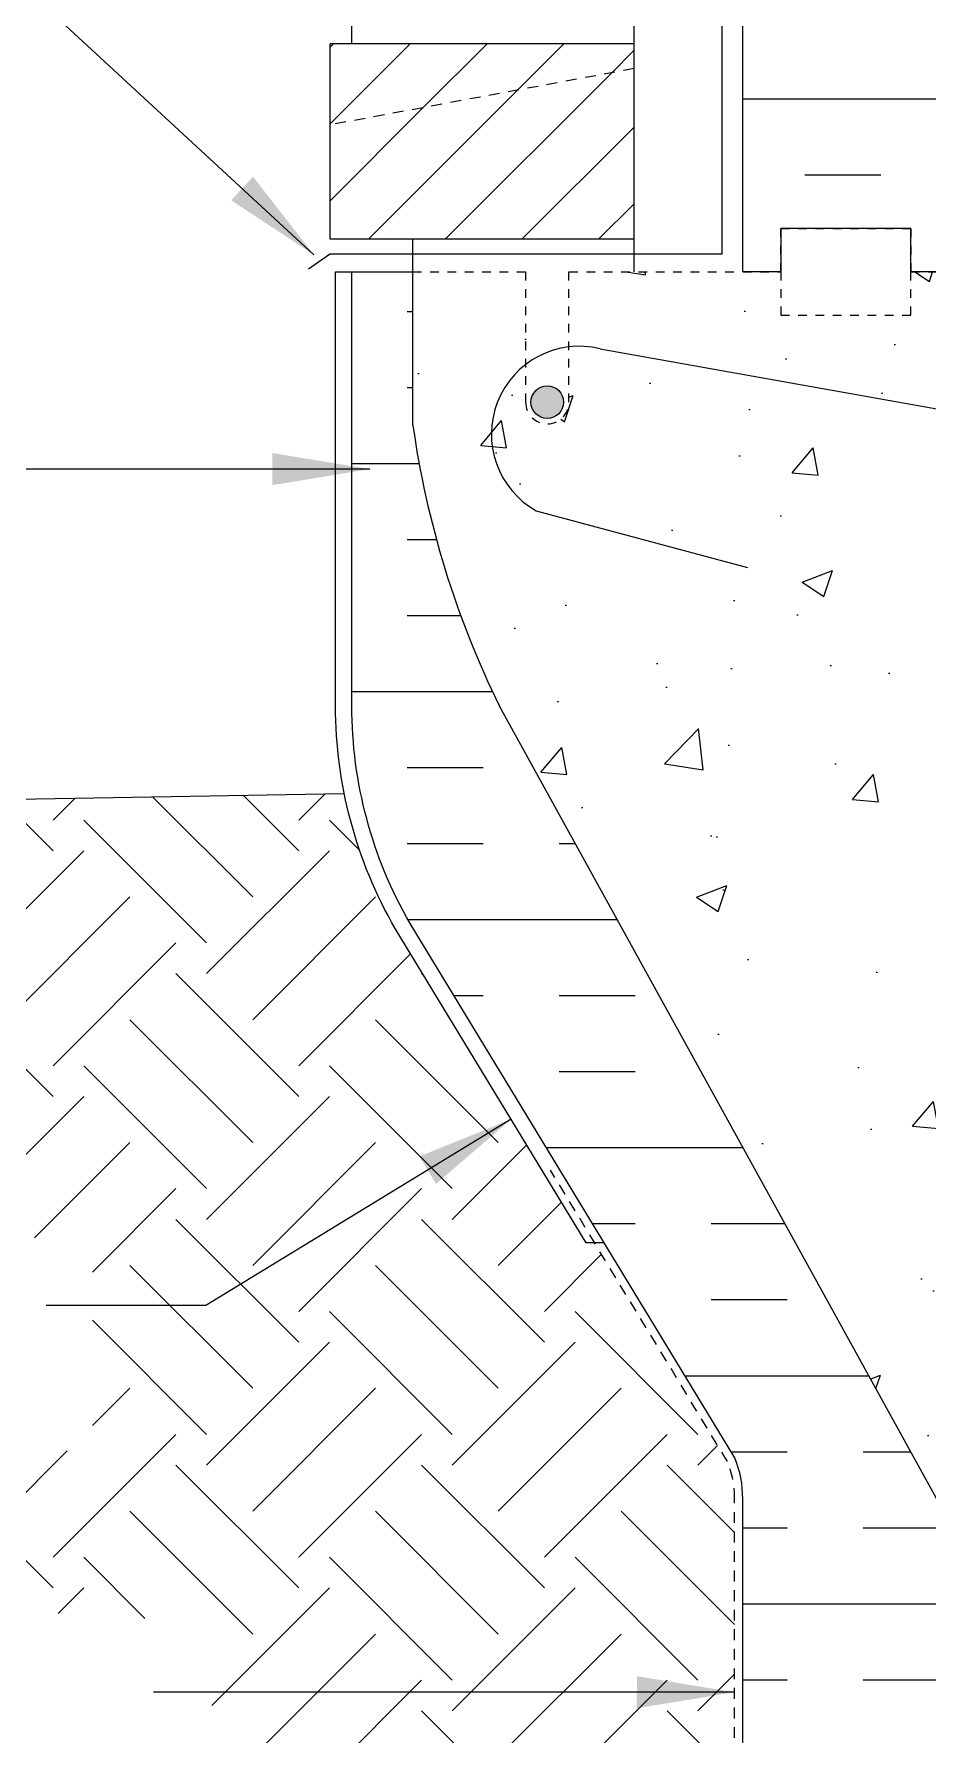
# Model space of a CAD drawing. Header units: inches. Extents: x 44 to 102, y 102 to 221.
# Drawn here: x 54.92 to 65.21, y 176.02 to 195.6 of the extents above; entities that cross this region are included whole.
import ezdxf

# ---------------------------------------------------------------- set-up
doc = ezdxf.new("R2010")
doc.units = ezdxf.units.IN
doc.header["$LTSCALE"] = 0.5
doc.header["$MEASUREMENT"] = 0
doc.linetypes.add('DASHED2', pattern=[0.375, 0.25, -0.125])
doc.linetypes.add('HIDDEN2', pattern=[0.1875, 0.125, -0.0625])
for name, color, linetype in [('HATCH', 12, 'Continuous'), ('Hidden2', 12, 'HIDDEN2'), ('line25', 2, 'Continuous'), ('LINE3', 3, 'Continuous'), ('LINE50', 5, 'Continuous'), ('LINE9', 9, 'Continuous'), ('TEXT', 4, 'Continuous')]:
    doc.layers.add(name, color=color, linetype=linetype)
doc.styles.add('DIM', font='romans.shx', dxfattribs={"width": 0.7})
doc.dimstyles.new('ext_12', dxfattribs={"dimscale": 12, "dimtxt": 0.09375, "dimasz": 0.09375, "dimexe": 0.09375, "dimexo": 0.0625, "dimgap": 0.0625, "dimtad": 1, "dimdec": 1, "dimzin": 3, "dimdsep": 46, "dimlunit": 4, "dimtxsty": 'DIM', "dimcen": 0.09, "dimdle": 0.09375, "dimclrt": 4, "dimadec": 0, "dimazin": 0, "dimtfac": 1, "dimtdec": 1, "dimtmove": 2, "dimatfit": 3, "dimfxl": 1, "dimfrac": 2, "dimtolj": 1, "dimtzin": 0, "dimarcsym": 0})
pattern_1 = [(45, (-5.402108116189027, 0.01682884763241077), (-0.4419417382415922, 0.4419417382415922), [])]

msp = doc.modelspace()

# ---------------------------------------------------------------- hatches: boundary and pattern name
at = {"layer": 'HATCH'}
h = msp.add_hatch(dxfattribs=at)
h.set_pattern_fill('AR-CONC', color=256, scale=0.5)
h.set_pattern_definition([(49.99999999999999, (0, 0), (3.586300913003767, -0.3137606749129755), [0.375, -4.125]), (355, (0, 0), (-0.693756668065, 3.760960668500059), [0.3, -3.3]), (100.45144446, (0.298858405, -0.02614672), (2.89254423363556, 3.447199954843147), [0.3187009599999999, -3.505710559999999]), (46.18420000000001, (0, 1), (5.336206653357862, -0.8275964039653827), [0.5625, -6.1875]), (96.63563549, (0.444683725, 0.931033465), (4.673309728371142, 4.870593003872752), [0.47805171, -5.258568799999999]), (351.1841639899999, (0, 1), (4.673309725273866, 4.870593001349951), [0.45, -4.950000005]), (21, (0.5, 0.75), (2.984535260592308, -2.013094453326694), [0.375, -4.125]), (326.0000000000001, (0.5, 0.75), (1.216576659607909, 3.625750225234265), [0.3, -3.3]), (71.45144474, (0.74871127, 0.58224213), (4.201111883649856, 1.612655764031769), [0.31870095, -3.50571056]), (37.50000000000001, (0, 0), (0.06079927658645334, 1.664469269156557), [0, -3.26, 0, -3.35, 0, -3.3125]), (7.499999999999999, (0, 0), (1.315347687210743, 1.972058559411801), [0, -1.91, 0, -3.185, 0, -1.2625]), (327.5, (-1.115, 0), (2.669112180862045, -0.1127743586718988), [0, -1.25, 0, -3.9, 0, -5.175]), (317.5, (-1.615, 0), (2.915930846711931, 0.5005249116615886), [0, -1.625, 0, -2.59, 0, -3.675])])
h.paths.add_polyline_path([(71.70520604395378, 219.8611077327588), (67.58020604395378, 219.8611077327589), (66.58020604395378, 220.8611077327589), (66.58020604395378, 218.8611077327589), (65.70520604395378, 219.7361077327588), (65.70520604395378, 217.0805031420456, 0.08241458984433792), (65.84854299742308, 217.0013966654765, -0.3178372451770722), (66.01520966408643, 216.7656944050956), (66.01520966409007, 216.6981944050856, -0.4142135623888808), (65.95270966409007, 216.6356944050822), (65.90520966430458, 216.6356944050822), (65.90520966430003, 216.5656944050821), (66.0102096640817, 216.5656944050821, -0.1889729320648234), (66.1660787397702, 216.4708499166927, 0.1963228336439062), (66.61520966413086, 216.1245901965645), (67.93706523296295, 215.8340946303095, 0.05779469062703796), (68.70520604395423, 215.745008140217, 0.05779469062697001), (69.47334685494461, 215.8340946303095), (70.7952024237767, 216.1245901965645, 0.1963228336439017), (71.24433334813735, 216.4708499166927, -0.1889729320648354), (71.40020242382586, 216.5656944050821), (71.50520242360753, 216.5656944050821), (71.50520242360298, 216.6356944050822), (71.4577024238175, 216.6356944050822, -0.4142135623888808), (71.3952024238175, 216.6981944050856), (71.39520242382113, 216.7656944050956, -0.3178372451770431), (71.56186909048448, 217.0013966654765, 0.0824145898443518), (71.70520604395378, 217.0805031420456)])
h.paths.add_polyline_path([(71.70520604395378, 212.9508856681185, 0.06439757034050379), (71.59520242383999, 213.0168451933822), (71.50520242383945, 213.0168451933753), (71.50520242383672, 213.0585712532994, -0.2490694201798113), (71.39520242382068, 213.2656944050689), (71.39520242381704, 213.333194405079, -0.414213562388949), (71.45770242381705, 213.3956944050823), (71.5052024238149, 213.3956944050823), (71.50520242381035, 213.4656944050823), (71.40020242382538, 213.4656944050823, 0.1004604156419264), (71.00650395375892, 213.4085316492351, -0.6014354320984748), (70.88700048353323, 213.5134149916584, 2.18209482473853), (70.4769203296682, 213.3005055602094, -1), (70.31349175823935, 212.8919824861477, -0.2443795113558746), (69.86508388543251, 213.4127393905985, 0.05315652255488003), (69.69924443121536, 214.0268210225136, 0.223253087073722), (69.49891664783664, 214.1916748734493), (69.47929831588431, 214.1959862661489, 0.9554715931101944), (69.34101433189058, 213.602516330867, -0.7355925422347936), (69.35379920232548, 213.144469753727, -0.08275514747013671), (68.70520604395378, 213.0363806699473, -0.08275514747013697), (68.05661288558208, 213.144469753727, -0.7355925422305404), (68.06939775601721, 213.6025163308662, 0.9554715931394512), (67.93111377202327, 214.1959862661489), (67.91149544007092, 214.1916748734493, 0.2232530870737918), (67.71116765669215, 214.0268210225135, 0.05315652255486748), (67.54532820247505, 213.4127393905986, -0.2443795113559228), (67.0969203296681, 212.8919824861477, -1), (66.93349175823934, 213.3005055602093, 2.182094824737374), (66.52341160437415, 213.5134149916584, -0.6014354320949488), (66.40390813414915, 213.408531649235, 0.1004604156420658), (66.01020966408218, 213.4656944050823), (65.90520966409721, 213.4656944050823), (65.90520966409267, 213.3956944050823), (65.9527096640905, 213.3956944050823, -0.4142135623889531), (66.01520966409052, 213.333194405079), (66.01520966408688, 213.2656944050689, -0.2490694201798235), (65.90520966407084, 213.0585712532994), (65.90520966406811, 213.0168451933753), (65.81520966406757, 213.0168451933822, 0.06439757034050353), (65.70520604395378, 212.9508856681185), (65.70520604395378, 210.8618671495487), (65.70520604395378, 210.133134033005), (65.78020604395131, 210.3631340329979, -0.6000000000335041), (65.88020604395311, 210.3631340330024), (65.92911908743127, 210.2131340330023), (66.05520604395278, 210.2131340330024, -0.4142135623739171), (66.10520604395283, 210.1631340330023), (66.10520604395296, 210.1331340330023), (66.20520604395293, 210.1331340330024), (66.20520604394947, 208.6178195546784, 0.258958370486352), (66.46434658492302, 208.1510211237733, -0.3113104134329342), (66.52090608146797, 208.0208772354969, 2.127292751063227), (66.93349175823852, 208.2453678633966, -1), (67.09692032966747, 208.6538909374582, -0.3253062266842934), (67.56349507092969, 207.9117250076534, 0.1048804382404804), (67.73589090452445, 207.0999135803233, 1.422913243113663), (68.06939775601613, 207.5669983720831, -0.7355925422348283), (68.05661288558123, 208.0250449492231, -0.08275514747013687), (68.70520604395293, 208.1331340330028, -0.08275514747013697), (69.35379920232462, 208.0250449492231, -0.735592542230536), (69.3410143318895, 207.5669983720839, 1.422913243110187), (69.67452118338196, 207.0999135803241, 0.1048804382402988), (69.84691701697616, 207.9117250076529, -0.3253062266843474), (70.3134917582385, 208.6538909374577, -1), (70.47692032966732, 208.2453678633962, 2.127292751064838), (70.88950600643776, 208.0208772354967, -0.3113104134334235), (70.94606550298285, 208.1510211237733, 0.2589583704863662), (71.20520604395638, 208.6178195546784), (71.20520604395293, 210.1331340330024), (71.30520604395278, 210.1331340330023), (71.30520604395302, 210.1631340330025, -0.4142135623728037), (71.35520604395307, 210.2131340330024), (71.48129300047458, 210.2131340330023), (71.53020604395275, 210.3631340330024, -0.600000000033515), (71.63020604395454, 210.3631340329979), (71.70520604395378, 210.1331340329997), (71.70520604395378, 210.8618671495487)])
h.paths.add_polyline_path([(71.2052060439643, 203.3150869319063, 0.2910966595426451), (70.91714447990803, 203.7679468433236), (69.65892898673388, 204.3567916869055, 0.09336927207731889), (68.85208064561712, 204.5641231557655, 0.01633246440578867), (68.70520604395304, 204.5689220855243, 0.1098692816785024), (67.75148310117271, 204.3567916869063), (66.49326760799768, 203.7679468433236, 0.2910966595425653), (66.20520604394156, 203.3150869319063), (66.20520604393941, 202.1742171495486), (66.32520604393872, 201.9742171495488), (66.32520604393872, 201.8618671495485), (66.32520604393872, 201.7495171495487), (66.20520604393941, 201.5495171495489), (66.20520604394156, 200.4086473671912, 0.291096659542647), (66.49326760799782, 199.9557874557739), (67.75148310117261, 199.3669426121917, 0.1098692816784894), (68.70520604395281, 199.1548122135737, 0.1098692816785023), (69.65892898673314, 199.3669426121917), (70.91714447990805, 199.9557874557739, 0.2910966595426462), (71.2052060439643, 200.4086473671912), (71.20520604396644, 201.5495171495489), (71.08520604396713, 201.7495171495487), (71.08520604396713, 201.861867149549), (71.08520604396713, 201.9742171495488), (71.20520604396644, 202.1742171495486)])
h.paths.add_polyline_path([(67.73589090452447, 196.6238207187747, 0.06697343993116935), (67.58617859129804, 196.1118671495488, -0.4644343089464472), (67.70105284889082, 196.1112866172078, -0.5205670500005679), (67.84463171901812, 196.1112866172079, -0.5205670499990657), (67.9112934386657, 196.1112866172077, -0.5205670499893027), (67.93693242124239, 196.1164152913448, -0.5075995551529913), (67.9829556499389, 196.1118671495489, -0.1025175382513599), (68.06939775601636, 196.156735927014, 1.422913243107627)])
h.paths.add_polyline_path([(69.67452118338147, 196.6238207187746, 1.422913243113905), (69.34101433188972, 196.1567359270149, -0.1025175382525691), (69.42745643796773, 196.1118671495484, -0.50759955514488), (69.47347966666374, 196.116415291345, -0.520567049978491), (69.49911864923979, 196.1112866172065, -0.5205670500131685), (69.5657803688884, 196.1112866172078, -0.520567050002059), (69.70935923901594, 196.1112866172083, -0.464434308940094), (69.82423349660772, 196.1118671495494, 0.06697343993107213)])
h.paths.add_polyline_path([(68.20520604395378, 194.8618671495487), (68.45520604395378, 194.8618671495487), (101.0608354004062, 194.8618671495487), (101.0608354004062, 196.1118671495487), (71.70520604395293, 196.1118671495488), (69.82423349660863, 196.1118671495488, 0.4644343089460225), (69.70935923901591, 196.1112866172083, 0.5205670500007115), (69.56578036888858, 196.1112866172076, 0.707452983471599), (69.49185376391766, 196.0907082025419, 1.153067754712957), (69.4734796666633, 196.1164152913455, 0.507599555132676), (69.42745643796796, 196.1118671495487), (67.982955649939, 196.1118671495487, 0.8769575048171384), (67.93068061228018, 196.0896450662973, 1.553388118927705), (67.91129343866517, 196.1112866172085, 0.5205670499882397), (67.8446317190184, 196.1112866172076, 0.5205670500013306), (67.70105284889097, 196.111286617208, 0.4644343089473661), (67.58617859129804, 196.1118671495488), (65.70520604395378, 196.1118671495487), (65.70520604395378, 195.7568671495425), (66.07015863819518, 195.7568671495425), (66.07015863819518, 194.5568671495425), (65.70520604395378, 194.5568671495425), (65.70520604395378, 192.8592583696574, -0.5268112264907735), (65.95232055194269, 192.8616803042529, -0.5205670500011786), (66.18450656487748, 192.8616803042534, -0.5205670499990093), (66.44322790406342, 192.8616803042529, -0.5205670500000255), (66.72185111958483, 192.861680304253, -0.5205670499999421), (67.01042505519013, 192.8616803042529, -0.5205670500005367), (67.35207007946642, 192.8616803042532, -0.5205670499993069), (67.68471588255647, 192.8616803042528, -0.5205670500005967), (67.92685261557506, 192.8616803042531, -0.5205670500000594), (68.16567251459342, 192.8616803042531, -0.517305259284285), (68.2020267303079, 192.8618671495487), (68.20520604395378, 192.8618671495487)])
h.paths.add_polyline_path([(69.70520604395378, 192.8618671495487), (68.20520604395378, 192.8618671495487), (68.2020267303079, 192.8618671495487, 0.5173052592956336), (68.16567251459297, 192.8616803042536, 0.5205670499986549), (67.92685261557496, 192.8616803042532, 0.5205670499993253), (67.68471588255673, 192.8616803042525, 0.5205670499999655), (67.35207007946644, 192.8616803042528, 0.5205670500007072), (67.01042505519008, 192.861680304253, 0.5205670500002312), (66.7218511195847, 192.8616803042531, 0.5205670499998722), (66.44322790406335, 192.8616803042532, 0.5205670499988145), (66.18450656487745, 192.8616803042528, 0.5205670500016008), (65.95232055194258, 192.8616803042534, 0.5268112264903164), (65.70520604395378, 192.8592583696574), (65.70520604395378, 190.772848630979, 0.06439757034050261), (65.81520966406757, 190.7068891057153), (65.90520966406811, 190.7068891057222), (65.90520966407084, 190.6651630457981, -0.2490694201798201), (66.01520966408688, 190.4580398940286), (66.01520966409052, 190.3905398940185, -0.4142135623889448), (65.9527096640905, 190.3280398940151), (65.90520966409267, 190.3280398940151), (65.90520966409721, 190.2580398940152), (66.01020966408217, 190.2580398940152, 0.1004604156421195), (66.40390813414935, 190.3152026498626, -0.6014354320955676), (66.52341160437433, 190.210319307439, 2.182094824738529), (66.93349175823936, 190.4232287388881, -1), (67.09692032966821, 190.8317518129498, -0.2443795113556522), (67.54532820247493, 190.3109949084996, 0.05315652255495277), (67.71116765669228, 189.6969132765837, 1.553131786922), (68.06939775601698, 190.1212179682305, -0.7355925422348182), (68.05661288558208, 190.5792645453705, -0.08275514747013696), (68.70520604395378, 190.6873536291502, -0.08275514747013693), (69.35379920232548, 190.5792645453705, -0.7355925422305448), (69.34101433189035, 190.1212179682313, 1.553131786909062), (69.69924443121444, 189.6969132765815, 0.00138378527965779), (69.70520604395378, 189.7124116056001)])
h.paths.add_polyline_path([(71.70520604395378, 192.8618671495487), (70.20520604395378, 192.8618671495487), (70.20520604395378, 190.7778567204049, -0.04065652476551294), (70.31349175823945, 190.8317518129498, -1), (70.47692032966822, 190.4232287388882, 2.182094824737353), (70.88700048353341, 190.2103193074391, -0.6014354320654385), (71.0065039537513, 190.3152026498651, 0.1004604156439724), (71.40020242382539, 190.2580398940152), (71.50520242381035, 190.2580398940152), (71.5052024238149, 190.3280398940151), (71.45770242381705, 190.3280398940151, -0.4142135623889448), (71.39520242381704, 190.3905398940185), (71.39520242382068, 190.4580398940286, -0.2490694201798201), (71.50520242383672, 190.6651630457981), (71.50520242383945, 190.7068891057222), (71.59520242384, 190.7068891057153, 0.06439757034050239), (71.70520604395378, 190.772848630979)])
h.paths.add_polyline_path([(71.70520604395378, 186.6432311570518, 0.08241458984434552), (71.56186909048448, 186.722337633621, -0.3178372451770581), (71.39520242382113, 186.9580398940018), (71.3952024238175, 187.025539894012, -0.4142135623888782), (71.4577024238175, 187.0880398940153), (71.50520242360298, 187.0880398940153), (71.50520242360753, 187.1580398940154), (71.40020242382586, 187.1580398940154, -0.1889729320665), (71.2443333481365, 187.2528843824063, 0.1963228336432935), (70.79520242377677, 187.599144102533), (69.47334685494461, 187.889639668788, 0.05779469062703788), (68.70520604395332, 187.9787261588805, 0.05779469062698527), (67.93706523296275, 187.889639668788), (66.61520966413079, 187.599144102533, 0.1963228336441231), (66.16607873976982, 187.2528843824043, -0.1889729320641495), (66.0102096640817, 187.1580398940154), (65.90520966430003, 187.1580398940154), (65.90520966430458, 187.0880398940153), (65.95270966409007, 187.0880398940153, -0.4142135623888554), (66.01520966409007, 187.025539894012), (66.01520966408643, 186.9580398940018, -0.3178372451770418), (65.84854299742308, 186.722337633621, 0.08241458984434755), (65.70520604395378, 186.6432311570518), (65.70520604395378, 181.0805031420456, 0.08241458984435217), (65.8485429974231, 181.0013966654765, -0.3178372451770612), (66.01520966408643, 180.7656944050956), (66.01520966409007, 180.6981944050855, -0.4142135623888782), (65.95270966409007, 180.6356944050822), (65.90520966430458, 180.6356944050822), (65.90520966430003, 180.5656944050821), (66.01020966408173, 180.5656944050821, -0.188972932066372), (66.16607873977101, 180.4708499166913, 0.1963228336433089), (66.61520966413072, 180.1245901965645), (67.93706523296306, 179.8340946303095, 0.05779469062702895), (68.70520604395423, 179.745008140217, 0.05779469062695862), (69.47334685494445, 179.8340946303095), (70.79520242377683, 180.1245901965645, 0.1963228336437025), (71.24433334813708, 180.4708499166923, -0.1889729320653061), (71.40020242382587, 180.5656944050821), (71.50520242360753, 180.5656944050821), (71.50520242360298, 180.6356944050822), (71.4577024238175, 180.6356944050822, -0.4142135623888782), (71.3952024238175, 180.6981944050855), (71.39520242382113, 180.7656944050956, -0.317837245177046), (71.56186909048448, 181.0013966654765, 0.08241458984435093), (71.70520604395378, 181.0805031420456)])
h.paths.add_polyline_path([(65.70520604395378, 192.8618671495487), (65.01770604395375, 192.8618671495487), (65.01770604395375, 192.3618671495487), (63.51770604395378, 192.3618671495487), (63.51770604395378, 192.8618671495487), (63.08020604395378, 192.8618671495487), (61.08020604395378, 192.8618671495488), (61.08020604395378, 191.3618671495488, -1), (60.58020604395378, 191.3618671495488), (60.58020604395378, 192.8618671495488), (59.2802060439536, 192.8618671495488), (59.2802060439536, 192.8611077327587), (59.2802060439536, 191.1118671495493, 0.07957910678399488), (60.28020604395419, 187.8618671495477), (65.45520604395378, 178.4868671495489), (65.45520604395378, 178.1118671495489), (65.70520604395378, 178.1118671495489)])
h.paths.add_polyline_path([(71.70520604395378, 176.9508856681185, 0.06439757034050285), (71.59520242383999, 177.0168451933822), (71.50520242383945, 177.0168451933753), (71.50520242383672, 177.0585712532994, -0.2490694201798163), (71.39520242382068, 177.2656944050689), (71.39520242381704, 177.333194405079, -0.4142135623889448), (71.45770242381705, 177.3956944050823), (71.5052024238149, 177.3956944050823), (71.50520242381035, 177.4656944050823), (71.4002024238254, 177.4656944050823, 0.1004604156416068), (71.00650395376013, 177.4085316492356, -0.6014354321033418), (70.88700048353323, 177.5134149916585, 2.182094824738545), (70.4769203296682, 177.3005055602094, -1), (70.31349175823935, 176.8919824861477, -0.2443795113561541), (69.86508388543238, 177.4127393905993, 0.05315652255477378), (69.69924443121558, 178.0268210225132, 1.553131786923869), (69.34101433189058, 177.602516330867, -0.7355925422347973), (69.35379920232546, 177.144469753727, -0.08275514747013622), (68.70520604395378, 177.0363806699473, -0.08275514747013693), (68.05661288558208, 177.144469753727, -0.7355925422305459), (68.06939775601721, 177.6025163308662, 1.553131786916709), (67.71116765669227, 178.0268210225138, 0.05315652255491339), (67.54532820247499, 177.4127393905983, -0.2443795113558299), (67.0969203296681, 176.8919824861477, -1), (66.93349175823934, 177.3005055602093, 2.182094824737387), (66.52341160437415, 177.5134149916584, -0.6014354321261794), (66.40390813414163, 177.4085316492377, 0.1004604156400514), (66.01020966408217, 177.4656944050823), (65.90520966409721, 177.4656944050823), (65.90520966409267, 177.3956944050823), (65.9527096640905, 177.3956944050823, -0.4142135623889656), (66.01520966409052, 177.333194405079), (66.01520966408688, 177.2656944050689, -0.2490694201798163), (65.90520966407084, 177.0585712532994), (65.90520966406811, 177.0168451933753), (65.81520966406757, 177.0168451933822, 0.06439757034050263), (65.70520604395378, 176.9508856681185), (65.70520604395378, 174.8618671495489), (65.70520604395378, 172.772848630979, 0.06439757034050787), (65.81520966406757, 172.7068891057153), (65.90520966406811, 172.7068891057222), (65.90520966407084, 172.6651630457981, -0.2490694201798239), (66.01520966408688, 172.4580398940286), (66.01520966409052, 172.3905398940185, -0.4142135623889448), (65.9527096640905, 172.3280398940151), (65.90520966409267, 172.3280398940151), (65.90520966409721, 172.2580398940152), (66.01020966408217, 172.2580398940152, 0.1004604156418584), (66.40390813414838, 172.3152026498622, -0.6014354320995345), (66.52341160437433, 172.210319307439, 2.182094824738566), (66.93349175823937, 172.4232287388881, -1), (67.09692032966821, 172.8317518129498, -0.2443795113556897), (67.54532820247496, 172.3109949084995, 0.05315652255486388), (67.71116765669187, 171.6969132765846, 1.553131786924687), (68.06939775601698, 172.1212179682305, -0.7355925422349139), (68.0566128855821, 172.5792645453705, -0.08275514747013431), (68.70520604395378, 172.6873536291502, -0.08275514747013663), (69.35379920232548, 172.5792645453705, -0.7355925422305445), (69.34101433189035, 172.1212179682313, 1.553131786909232), (69.69924443121447, 171.6969132765815, 0.0531565225550373), (69.86508388543238, 172.3109949084983, -0.2443795113561187), (70.31349175823946, 172.8317518129498, -1), (70.47692032966822, 172.4232287388882, 2.182094824737407), (70.88700048353343, 172.2103193074391, -0.6014354324334686), (71.00650395383987, 172.3152026498333, 0.100460415620212), (71.40020242382538, 172.2580398940152), (71.50520242381035, 172.2580398940152), (71.5052024238149, 172.3280398940151), (71.45770242381705, 172.3280398940151, -0.4142135623889219), (71.39520242381704, 172.3905398940185), (71.39520242382068, 172.4580398940286, -0.2490694201798151), (71.50520242383672, 172.6651630457981), (71.50520242383945, 172.7068891057222), (71.59520242384, 172.7068891057153, 0.06439757034050532), (71.70520604395378, 172.772848630979), (71.70520604395378, 174.8618671495487)])
h.paths.add_polyline_path([(71.70520604395378, 168.6432311570518, 0.08241458984433853), (71.56186909048448, 168.722337633621, -0.3178372451770692), (71.39520242382113, 168.9580398940018), (71.3952024238175, 169.025539894012, -0.4142135623888782), (71.4577024238175, 169.0880398940153), (71.50520242360298, 169.0880398940153), (71.50520242360753, 169.1580398940154), (71.40020242382586, 169.1580398940154, -0.1889729320674495), (71.24433334813601, 169.2528843824072, 0.1963228336429551), (70.79520242377677, 169.599144102533), (69.47334685494458, 169.889639668788, 0.05779469062703654), (68.70520604395332, 169.9787261588805, 0.05779469062698531), (67.93706523296275, 169.8896396687879), (66.61520966413084, 169.599144102533, 0.196322833643589), (66.16607873977074, 169.2528843824055, -0.1889729320657391), (66.01020966408169, 169.1580398940154), (65.90520966430003, 169.1580398940154), (65.90520966430458, 169.0880398940153), (65.95270966409007, 169.0880398940153, -0.4142135623888782), (66.01520966409007, 169.025539894012), (66.01520966408643, 168.9580398940018, -0.3178372451770383), (65.84854299742308, 168.722337633621, 0.0824145898443525), (65.70520604395378, 168.6432311570518), (65.70520604395378, 165.8618671495487), (67.70520604395375, 165.8618671495488), (68.70520604395378, 164.8618671495488), (68.70520604395378, 166.8618671495488), (69.70520604395377, 165.8618671495488), (71.70520604395378, 165.8618671495488)])
h = msp.add_hatch(dxfattribs=at)
h.set_pattern_fill('INSUL', color=256, scale=7, style=0)
h.set_pattern_definition([(0, (-2860.456375667531, -204.1476469131629), (0, 2.625), []), (0, (-2860.456375667531, -203.2726469131629), (0, 2.625), [0.875, -0.875]), (0, (-2860.456375667531, -202.3976469131629), (0, 2.625), [0.875, -0.875])])
h.paths.add_polyline_path([(63.08020604395379, 192.8618671495487), (63.51770604395377, 192.8618671495487), (63.51770604395378, 193.3618671495487), (65.01770604395378, 193.3618671495487), (65.0177060439538, 192.8618671495487), (65.70520604395378, 192.8618671495487), (65.70520604395378, 210.8618671495487), (65.0177060439538, 210.8618671495487), (65.01770604395378, 211.3618671495487), (63.51770604395378, 211.3618671495487), (63.51770604395378, 210.8618671495487), (63.08020604395377, 210.8618671495487)])
h = msp.add_hatch(dxfattribs=at)
h.set_pattern_fill('ANSI31', color=256, scale=5, style=0)
h.set_pattern_definition(pattern_1)
h.paths.add_polyline_path([(61.83020604395378, 195.2017422448449), (61.83020604395378, 195.4861077327588), (58.33020604395375, 195.4861077327587), (58.33020604395378, 194.5539508554531)])
h = msp.add_hatch(dxfattribs=at)
h.set_pattern_fill('ANSI31', color=256, scale=5, style=0)
h.set_pattern_definition(pattern_1)
h.paths.add_polyline_path([(61.83020604395378, 193.2361077327587), (61.83020604395378, 195.2017422448449), (58.33020604395375, 194.553950855453), (58.33020604395378, 193.2361077327587)])
h = msp.add_hatch(dxfattribs=at)
h.set_pattern_fill('INSUL', color=256, scale=7, style=0)
h.set_pattern_definition([(0, (-2936.785559610631, -247.7204133189982), (0, 2.625), []), (0, (-2936.785559610631, -246.8454133189982), (0, 2.625), [0.875, -0.875]), (0, (-2936.785559610631, -245.9704133189982), (0, 2.625), [0.875, -0.875])])
h.paths.add_polyline_path([(60.2802060439536, 187.8618671495488, -0.07957910678395545), (59.2802060439536, 191.1118671495488), (59.2802060439536, 192.8618671495488), (58.58020604395379, 192.8618671495489), (58.58020604395378, 187.8618671495488, 0.1316524975873954), (59.25007902503157, 185.3618671495488), (62.98808444678806, 179.2118671495489, -0.1043800181721882), (63.08020604395423, 178.7368671495489), (63.08020604395377, 174.8618671495489), (63.51770604395378, 174.8618671495489), (63.51770604395378, 175.3618671495489), (65.01770604395378, 175.3618671495489), (65.01770604395378, 174.8618671495489), (65.70520604395378, 174.8618671495489), (65.70520604395378, 178.1118671495489), (65.45520604395378, 178.1118671495489), (65.45520604395378, 178.4868671495489)])
h = msp.add_hatch(dxfattribs=at)
h.set_pattern_fill('EARTH', color=256, scale=8, angle=45, style=0)
h.set_pattern_definition([(45, (9.883257874305713, 87.55497339939876), (2.220446049250313e-16, 2.82842712474619), [2, -2]), (45, (9.352927788415805, 88.08530348528868), (2.220446049250313e-16, 2.82842712474619), [2, -2]), (45, (8.82259770252589, 88.61563357117858), (2.220446049250313e-16, 2.82842712474619), [2, -2]), (135, (8.82259770252589, 88.96918696177185), (-2.82842712474619, 4.440892098500626e-16), [2, -2]), (135, (9.352927788415805, 89.49951704766177), (-2.82842712474619, 4.440892098500626e-16), [2, -2]), (135, (9.883257874305713, 90.02984713355168), (-2.82842712474619, 4.440892098500626e-16), [2, -2])])
edge = h.paths.add_edge_path()
edge.add_line((55.59380157561793, 179.2909341257746), (53.75158319172267, 179.2909341257746))
edge.add_arc((-18.97425568641209, 121.6025389893182), 92.82778987969255, 36.91863703491191, 38.42254385835429, ccw=False)
edge.add_line((55.24057026456158, 177.3623648769143), (56.96907638249966, 177.3623648769143))
edge.add_line((56.96907638249966, 177.3623648769143), (56.96907638249966, 175.4786459037785))
edge.add_line((56.96907638249966, 175.4786459037785), (56.61915459312201, 175.4786459037787))
edge.add_arc((-18.9742556864134, 121.6025389893184), 92.8277898796935, 28.47593715055848, 35.477815595996674, ccw=False)
edge.add_line((62.62298963935459, 165.8618671495487), (62.98645604395379, 165.8618671495487))
edge.add_line((62.98645604395379, 165.8618671495487), (62.98645604395423, 178.7376540850838))
edge.add_arc((61.90887051885927, 178.7561311389026), 1.07774392385762, 359.0176617601091, 382.5352897290255)
edge.add_line((62.90432185493304, 179.1691790815448), (61.37437432222406, 181.6863443246436))
edge.add_line((61.37437432222406, 181.6863443246436), (61.27732669079637, 181.6863443246436))
edge.add_line((61.27732669079637, 181.6863443246436), (59.07837570501912, 185.3041958354568))
edge.add_arc((63.50582817344832, 187.8618671495488), 5.113122129494738, 191.3160711904716, 210.0143667257604, ccw=False)
edge.add_line((58.49210688673391, 186.8585642190858), (47.23948847738691, 186.6620398924095))
edge.add_arc((-18.97425568641306, 121.6025389893181), 92.82778987969334, 40.381103307778176, 44.49622969147089, ccw=False)
edge.add_line((51.73750097205614, 181.7427588444362), (55.59380157561793, 181.7427588444362))
edge.add_line((55.59380157561793, 181.7427588444362), (55.59380157561793, 179.2909341257746))
at = {"layer": 'LINE3'}
msp.add_hatch(color=256, dxfattribs=at).paths.add_polyline_path([(60.64270604395378, 191.3618671495488, 1), (61.01770604395378, 191.3618671495488, 1)])

# ---------------------------------------------------------------- linework, layer by layer
at = {"layer": 'Hidden2'}
for p, q in [((59.2802060439536, 192.8618671495488), (60.58020604395378, 192.8618671495488)), ((60.58020604395378, 192.8618671495488), (60.58020604395378, 191.3618671495488)), ((61.08020604395378, 191.3618671495488), (61.08020604395378, 192.8618671495488)), ((61.08020604395378, 192.8618671495488), (63.08020604395378, 192.8618671495487))]:
    msp.add_line(p, q, dxfattribs=at)
msp.add_lwpolyline([(63.08020604395378, 192.8618671495487), (63.51770604395378, 192.8618671495487), (63.51770604395378, 193.3618671495487), (65.01770604395378, 193.3618671495487), (65.01770604395378, 192.8618671495487), (65.70520604395378, 192.8618671495487)], dxfattribs=at)
msp.add_arc((60.83020604395378, 191.3618671495488), 0.25, 180, 0, dxfattribs=at)
msp.add_arc((60.83020604395378, 191.3618671495488), 0.25, 180, 0, dxfattribs=at)
at = {"layer": 'line25'}
for p, q in [((61.83020604395378, 192.8611077327587), (61.83020604395377, 213.9861077327588)), ((58.58020604395375, 195.4861077327587), (58.58020604395375, 195.8611077327588)), ((61.83020604395375, 195.4861077327587), (58.33020604395375, 195.4861077327587)), ((58.33020604395378, 193.2361077327587), (58.33020604395375, 195.4861077327587)), ((61.83020604395378, 193.2361077327587), (58.33020604395378, 193.2361077327587)), ((59.2802060439536, 193.2361077327587), (59.2802060439536, 192.8611077327587)), ((59.2802060439536, 192.8618671495488), (59.2802060439536, 191.1118671495488)), ((65.45520604395378, 178.4868671495489), (60.2802060439536, 187.8618671495488))]:
    msp.add_line(p, q, dxfattribs=at)
msp.add_arc((69.9255143391907, 192.6085004711602), 10.75, 188.0028121455202, 206.2026457925795, dxfattribs=at)
at = {"layer": 'LINE3'}
for p, q in [((61.44083183488331, 191.9760581918028), (68.96383141750707, 190.6329410146935)), ((60.70364445590752, 190.1105835298497), (63.13666316706113, 189.4586581310263))]:
    msp.add_line(p, q, dxfattribs=at)
msp.add_circle((60.83020604395378, 191.3618671495488), 0.1875, dxfattribs=at)
msp.add_arc((61.1991233478993, 190.9931791077526), 1.01216317189639, 76.18404517937881, 240.6906524988478, dxfattribs=at)
at = {"layer": 'LINE50'}
for p, q in [((63.08020604395378, 192.8618671495487), (63.08020604395378, 210.8618671495487)), ((46.19233218153659, 186.6437515546662), (58.4921068867339, 186.8585642190858))]:
    msp.add_line(p, q, dxfattribs=at)
msp.add_lwpolyline([(65.70520604395378, 192.8618671495487), (65.01770604395378, 192.8618671495487), (65.01770604395378, 193.3618671495487), (63.51770604395378, 193.3618671495487), (63.51770604395378, 192.8618671495487), (63.08020604395378, 192.8618671495487)], dxfattribs=at)
msp.add_lwpolyline([(63.08020604395378, 174.8618671495489), (63.08020604395423, 178.7368671495489, 0.1043800181721882), (62.98808444678806, 179.2118671495489), (59.25007902503157, 185.3618671495488, -0.1316524975873954), (58.58020604395378, 187.8618671495488), (58.58020604395378, 192.8618671495488), (59.2802060439536, 192.8618671495488)], format="xyb", dxfattribs=at)
at = {"layer": 'LINE9'}
for p, q in [((62.84576553368109, 193.0654634808566), (62.84576553368098, 197.5880128032164)), ((58.08024527982855, 192.8978755587853), (58.32321621132132, 193.0654634808567)), ((62.84576553368109, 193.0654634808566), (58.32321621132132, 193.0654634808567)), ((61.48408296767968, 181.6863443246436), (61.27732669079636, 181.6863443246436))]:
    msp.add_line(p, q, dxfattribs=at)
at = {"layer": 'LINE9', "linetype": 'DASHED2'}
msp.add_line((61.83020604395378, 195.2017422448449), (58.33020604395378, 194.553950855453), dxfattribs=at)
at = {"layer": 'LINE9'}
msp.add_lwpolyline([(61.27732669079637, 181.6863443246436), (59.07837570501911, 185.3041958354568, -0.1317162712897462), (58.39270604395357, 187.8618671495488), (58.39270604395357, 192.8618671495488), (58.58020604395378, 192.8618671495488)], format="xyb", dxfattribs=at)
at = {"layer": 'LINE9', "linetype": 'DASHED2', "ltscale": 0.15}
msp.add_lwpolyline([(63.51770604395378, 192.8618671495487), (63.51770604395378, 192.8618671495487), (63.51770604395378, 192.3618671495487), (65.01770604395375, 192.3618671495487), (65.01770604395375, 192.8618671495487), (65.01770604395375, 192.8618671495487)], dxfattribs=at)
at = {"layer": 'LINE9', "linetype": 'DASHED2'}
msp.add_lwpolyline([(62.98645604395379, 165.8618671495487), (62.98645604395423, 178.7376540850838, 0.1029767068217899), (62.90432185493304, 179.1691790815448), (60.86611919860215, 182.522557400227)], format="xyb", dxfattribs=at)

# ---------------------------------------------------------------- leaders
at = {"layer": 'TEXT'}
for points in [[(58.14260833948532, 193.058518255515), (53.78363813087537, 197.080958478838), (52.50089242014735, 197.080958478838)], [(58.78791729976513, 190.5913839620721), (54.91278318692014, 190.5913839620721), (50.39505631882582, 190.5913839620721)]]:
    msp.add_leader(points, dimstyle='ext_12', override={"dimgap": 0.0625, "dimtad": 0}, dxfattribs=at)
for points in [[(60.41375152755529, 183.1071521231076), (56.89781208391264, 180.9629075516798), (55.05820865403393, 180.9629075516798)], [(62.98645604395416, 176.5119452957795), (60.72186504529142, 176.5135673271748), (56.29737440502379, 176.5135673271748)]]:
    msp.add_leader(points, dimstyle='ext_12', dxfattribs=at)

doc.saveas('drawing.dxf')
